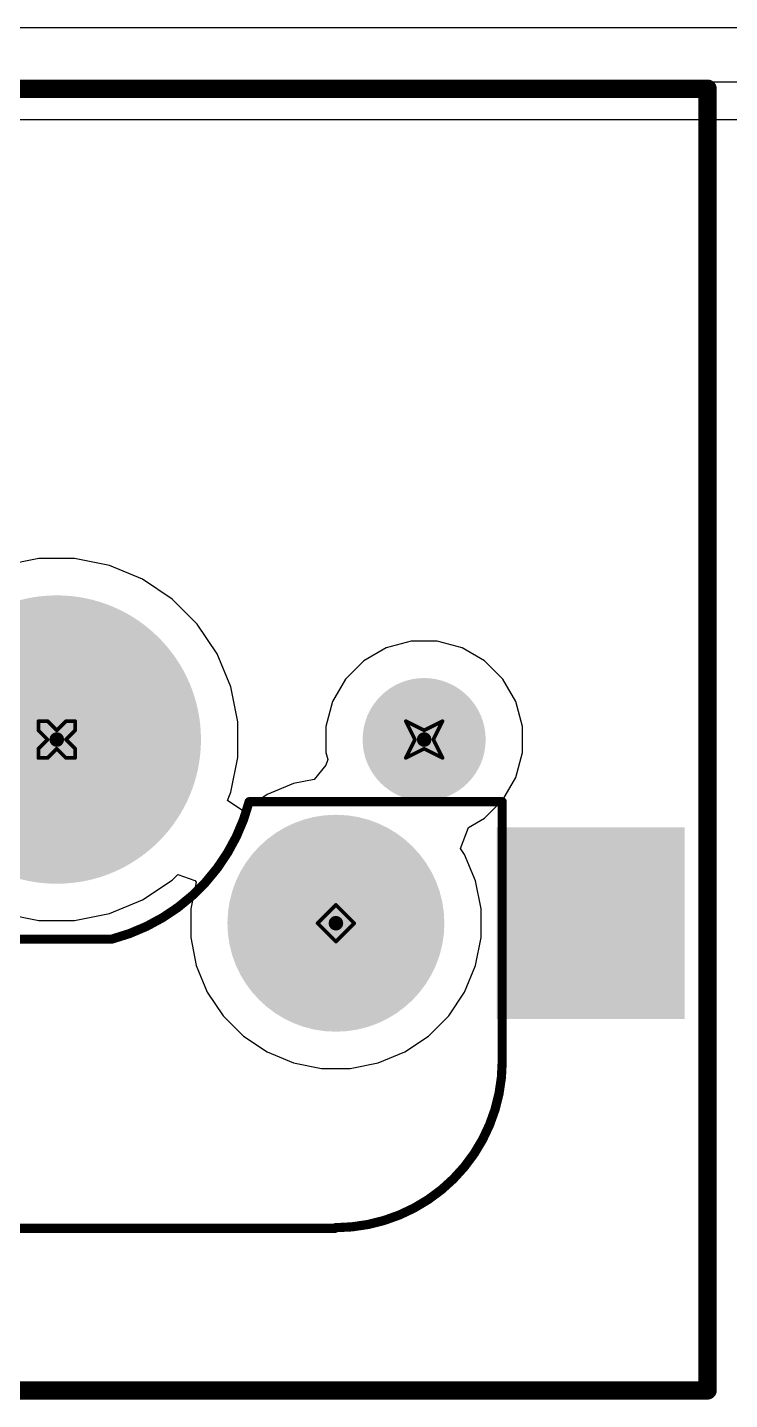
# Model space of a CAD drawing. Header units: inches. Extents: x 0 to 386, y 0 to 148.
# Drawn here: x 144.98 to 154.69, y 11.49 to 30.47 of the extents above; entities that cross this region are included whole.
import ezdxf

# ---------------------------------------------------------------- set-up
doc = ezdxf.new("R2010")
doc.units = ezdxf.units.IN
for name, color, linetype in [('Bottom Layer', 5, 'Continuous'), ('Bottom Overlay', 54, 'Continuous'), ('Bottom Paste', 16, 'Continuous'), ('Bottom Solder', 6, 'Continuous'), ('Drill Drawing', 1, 'Continuous'), ('Pad Holes', 156, 'Continuous'), ('Top Layer', 1, 'Continuous'), ('Top Overlay', 2, 'Continuous'), ('Top Solder', 216, 'Continuous')]:
    doc.layers.add(name, color=color, linetype=linetype)

# ---------------------------------------------------------------- blocks, each defined once
blk = doc.blocks.new('CPG151101S11_16_B_23')
at = {"layer": 'Bottom Layer'}
for points in [[(5.4750081, 3.8150038), (7.975003099999999, 3.8150038), (7.975003099999999, 1.2649962), (5.4750081, 1.2649962)], [(-7.975003099999999, 1.2750038), (-5.4750081, 1.2750038), (-5.4750081, -1.2750038), (-7.975003099999999, -1.2750038)]]:
    blk.add_hatch(color=5, dxfattribs=at).paths.add_polyline_path(points)
at = {"layer": 'Bottom Paste'}
for points in [[(5.4750081, 3.8150038), (7.975003099999999, 3.8150038), (7.975003099999999, 1.2649962), (5.4750081, 1.2649962)], [(-7.975003099999999, 1.2750038), (-5.4750081, 1.2750038), (-5.4750081, -1.2750038), (-7.975003099999999, -1.2750038)]]:
    blk.add_hatch(color=16, dxfattribs=at).paths.add_polyline_path(points)
at = {"layer": 'Bottom Solder'}
for points in [[(5.4249955, 3.8650164), (8.025015699999999, 3.8650164), (8.025015699999999, 1.2149836), (5.4249955, 1.2149836)], [(-8.025015699999999, 1.3250164), (-5.4249955, 1.3250164), (-5.4249955, -1.3250164), (-8.025015699999999, -1.3250164)]]:
    blk.add_hatch(color=6, dxfattribs=at).paths.add_polyline_path(points)
h = blk.add_hatch(color=6, dxfattribs=at)
edge = h.paths.add_edge_path()
edge.add_arc((3.199892, 2.54), 0.1016, 0, 360)
h = blk.add_hatch(color=6, dxfattribs=at)
edge = h.paths.add_edge_path()
edge.add_arc((-3.199892, 0), 0.1016, 0, 360)
h = blk.add_hatch(color=6, dxfattribs=at)
edge = h.paths.add_edge_path()
edge.add_arc((-4.420108, -2.54), 0.1016, 0, 360)
h = blk.add_hatch(color=6, dxfattribs=at)
edge = h.paths.add_edge_path()
edge.add_arc((0.6598919999999999, -2.54), 0.1016, 0, 360)
h = blk.add_hatch(color=6, dxfattribs=at)
edge = h.paths.add_edge_path()
edge.add_arc((5.739891999999999, -2.54), 0.1016, 0, 360)
at = {"layer": 'Pad Holes'}
h = blk.add_hatch(color=7, dxfattribs=at)
edge = h.paths.add_edge_path()
edge.add_arc((3.199892, 2.54), 1.499997, 0, 360)
h = blk.add_hatch(color=7, dxfattribs=at)
edge = h.paths.add_edge_path()
edge.add_arc((-3.199892, 0), 1.499997, 0, 360)
h = blk.add_hatch(color=7, dxfattribs=at)
edge = h.paths.add_edge_path()
edge.add_arc((0.6598919999999999, -2.54), 1.9939, 0, 360)
h = blk.add_hatch(color=7, dxfattribs=at)
edge = h.paths.add_edge_path()
edge.add_arc((-4.420108, -2.54), 0.8509, 0, 360)
h = blk.add_hatch(color=7, dxfattribs=at)
edge = h.paths.add_edge_path()
edge.add_arc((5.739891999999999, -2.54), 0.8509, 0, 360)
at = {"layer": 'Top Solder'}
h = blk.add_hatch(color=216, dxfattribs=at)
edge = h.paths.add_edge_path()
edge.add_arc((3.199892, 2.54), 0.1016, 0, 360)
h = blk.add_hatch(color=216, dxfattribs=at)
edge = h.paths.add_edge_path()
edge.add_arc((-3.199892, 0), 0.1016, 0, 360)
h = blk.add_hatch(color=216, dxfattribs=at)
edge = h.paths.add_edge_path()
edge.add_arc((-4.420108, -2.54), 0.1016, 0, 360)
h = blk.add_hatch(color=216, dxfattribs=at)
edge = h.paths.add_edge_path()
edge.add_arc((0.6598919999999999, -2.54), 0.1016, 0, 360)
h = blk.add_hatch(color=216, dxfattribs=at)
edge = h.paths.add_edge_path()
edge.add_arc((5.739891999999999, -2.54), 0.1016, 0, 360)
at = {"layer": 'Bottom Overlay'}
for points in [[(-5.499989, 1.9063716, 0.127, 0.127, -0.4142135623730951), (-3.1963614, 4.209999199999999, 0.127, 0.127, 0)], [(5.499989, 4.2200068, 0.127, 0.127, 0), (-3.1863538, 4.2200068, 0.127, 0.127, 0)], [(5.499989, 4.2200068, 0.127, 0.127, -0.4142135623730951), (5.4899814, 4.209999199999999, 0.127, 0.127, 0)], [(5.499989, 4.2200068, 0.127, 0.127, 0), (5.499989, 4.046143799999999, 0.127, 0.127, 0)], [(-5.499989, 1.9063716, 0.127, 0.127, 0), (-5.499989, -1.5061438, 0.127, 0.127, 0)], [(5.499989, 1.0338562, 0.127, 0.127, 0), (5.499989, 0.4700016, 0.127, 0.127, 0)], [(5.5000144, 0.4699508, 0.127, 0.127, 0), (5.499989, 0.4700016, 0.127, 0.127, 0)], [(5.5000144, 0.4699508, 0.127, 0.127, 0), (5.5000144, 0.2200148, 0.127, 0.127, 0)], [(-1.99999854, -1.67998394, 0.127, 0.127, -0.2716855530014931), (-0.09999725999999999, 0.22001734, 0.127, 0.127, 0)], [(0.1500124, 0.2200148, 0.127, 0.127, 0), (-0.0999998, 0.2200148, 0.127, 0.127, 0)], [(1.1900154, 0.2200148, 0.127, 0.127, 0), (0.1500124, 0.2200148, 0.127, 0.127, 0)], [(5.5000144, 0.2200148, 0.127, 0.127, 0), (1.1900154, 0.2200148, 0.127, 0.127, 0)], [(-5.499989, -1.5061438, 0.127, 0.127, 0), (-5.499989, -1.6799814, 0.127, 0.127, 0)], [(-1.999996, -1.6799814, 0.127, 0.127, 0), (-5.499989, -1.6799814, 0.127, 0.127, 0)]]:
    blk.add_lwpolyline(points, format="xyseb", dxfattribs=at)
for points in [[(-3.2281114, 4.209999199999999, 0.0635, 0.0635, 1), (-3.1646114, 4.209999199999999, 0.0635, 0.0635, 1)], [(-3.2181038, 4.2200068, 0.0635, 0.0635, 1), (-3.1546038, 4.2200068, 0.0635, 0.0635, 1)], [(5.4582314, 4.209999199999999, 0.0635, 0.0635, 1), (5.521731399999999, 4.209999199999999, 0.0635, 0.0635, 1)], [(5.468239, 4.2200068, 0.0635, 0.0635, 1), (5.531739, 4.2200068, 0.0635, 0.0635, 1)], [(5.468239, 4.2200068, 0.0635, 0.0635, 1), (5.531739, 4.2200068, 0.0635, 0.0635, 1)], [(5.468239, 4.2200068, 0.0635, 0.0635, 1), (5.531739, 4.2200068, 0.0635, 0.0635, 1)], [(5.468239, 4.046143799999999, 0.0635, 0.0635, 1), (5.531739, 4.046143799999999, 0.0635, 0.0635, 1)], [(-5.531739, 1.9063716, 0.0635, 0.0635, 1), (-5.468239, 1.9063716, 0.0635, 0.0635, 1)], [(-5.531739, 1.9063716, 0.0635, 0.0635, 1), (-5.468239, 1.9063716, 0.0635, 0.0635, 1)], [(5.468239, 1.0338562, 0.0635, 0.0635, 1), (5.531739, 1.0338562, 0.0635, 0.0635, 1)], [(5.468239, 0.4700016, 0.0635, 0.0635, 1), (5.531739, 0.4700016, 0.0635, 0.0635, 1)], [(5.468239, 0.4700016, 0.0635, 0.0635, 1), (5.531739, 0.4700016, 0.0635, 0.0635, 1)], [(5.4682644, 0.4699508, 0.0635, 0.0635, 1), (5.5317644, 0.4699508, 0.0635, 0.0635, 1)], [(5.4682644, 0.4699508, 0.0635, 0.0635, 1), (5.5317644, 0.4699508, 0.0635, 0.0635, 1)], [(-0.1317498, 0.2200148, 0.0635, 0.0635, 1), (-0.0682498, 0.2200148, 0.0635, 0.0635, 1)], [(-0.13174726, 0.22001734, 0.0635, 0.0635, 1), (-0.06824725999999999, 0.22001734, 0.0635, 0.0635, 1)], [(0.1182624, 0.2200148, 0.0635, 0.0635, 1), (0.1817624, 0.2200148, 0.0635, 0.0635, 1)], [(0.1182624, 0.2200148, 0.0635, 0.0635, 1), (0.1817624, 0.2200148, 0.0635, 0.0635, 1)], [(1.1582654, 0.2200148, 0.0635, 0.0635, 1), (1.2217654, 0.2200148, 0.0635, 0.0635, 1)], [(1.1582654, 0.2200148, 0.0635, 0.0635, 1), (1.2217654, 0.2200148, 0.0635, 0.0635, 1)], [(5.4682644, 0.2200148, 0.0635, 0.0635, 1), (5.5317644, 0.2200148, 0.0635, 0.0635, 1)], [(5.4682644, 0.2200148, 0.0635, 0.0635, 1), (5.5317644, 0.2200148, 0.0635, 0.0635, 1)], [(-5.531739, -1.5061438, 0.0635, 0.0635, 1), (-5.468239, -1.5061438, 0.0635, 0.0635, 1)], [(-5.531739, -1.5061438, 0.0635, 0.0635, 1), (-5.468239, -1.5061438, 0.0635, 0.0635, 1)], [(-5.531739, -1.6799814, 0.0635, 0.0635, 1), (-5.468239, -1.6799814, 0.0635, 0.0635, 1)], [(-5.531739, -1.6799814, 0.0635, 0.0635, 1), (-5.468239, -1.6799814, 0.0635, 0.0635, 1)], [(-2.03174854, -1.67998394, 0.0635, 0.0635, 1), (-1.96824854, -1.67998394, 0.0635, 0.0635, 1)], [(-2.031746, -1.6799814, 0.0635, 0.0635, 1), (-1.968246, -1.6799814, 0.0635, 0.0635, 1)]]:
    blk.add_lwpolyline(points, format="xyseb", close=True, dxfattribs=at)

msp = doc.modelspace()

# ---------------------------------------------------------------- linework, layer by layer
at = {"layer": 'Bottom Layer'}
for p, q in [((137.29472922, 30.467554), (173.12639492, 30.46755654)), ((145.14316666, 23.12189686), (144.65980466, 23.02575024)), ((145.63599778, 23.12189686), (145.14316666, 23.12189686)), ((146.11935978, 23.02575024), (145.63599778, 23.12189686)), ((146.5746751, 22.8371527), (146.11935978, 23.02575024)), ((146.98445076, 22.56334832), (146.5746751, 22.8371527)), ((147.33293368, 22.2148654), (146.98445076, 22.56334832)), ((147.60673806, 21.80508974), (147.33293368, 22.2148654)), ((149.94506714, 21.88628846), (149.63519984, 21.7073861)), ((150.29067986, 21.97889686), (149.94506714, 21.88628846)), ((150.64848458, 21.97889686), (150.29067986, 21.97889686)), ((150.9940973, 21.88628846), (150.64848458, 21.97889686)), ((151.3039646, 21.7073861), (150.9940973, 21.88628846)), ((147.7953356, 21.34977442), (147.60673806, 21.80508974)), ((149.63519984, 21.7073861), (149.38219298, 21.45437924)), ((151.55697146, 21.45437924), (151.3039646, 21.7073861)), ((149.38219298, 21.45437924), (149.20329062, 21.14451194)), ((151.73587382, 21.14451194), (151.55697146, 21.45437924)), ((147.89148222, 20.86641242), (147.7953356, 21.34977442)), ((149.20329062, 21.14451194), (149.11068222, 20.79889922)), ((151.82848222, 20.79889922), (151.73587382, 21.14451194)), ((147.89148222, 20.3735813), (147.89148222, 20.86641242)), ((149.11068222, 20.79889922), (149.11068222, 20.4410945)), ((151.82848222, 20.4410945), (151.82848222, 20.79889922)), ((147.7953356, 19.8902193), (147.89148222, 20.3735813)), ((149.11068222, 20.4410945), (149.13723538, 20.3419964)), ((149.13723538, 20.3419964), (149.11182268, 20.26661936)), ((151.73587382, 20.09548178), (151.82848222, 20.4410945)), ((149.11182268, 20.26661936), (148.94786314, 20.0673589)), ((148.66365492, 20.01082612), (148.29822258, 19.8594599)), ((148.94786314, 20.0673589), (148.66365492, 20.01082612)), ((151.55697146, 19.78561448), (151.73587382, 20.09548178)), ((147.74915586, 19.77873362), (147.7953356, 19.8902193)), ((147.96448944, 19.63485532), (147.74915586, 19.77873362)), ((148.29822258, 19.8594599), (147.96934338, 19.63970926)), ((151.3039646, 19.53260762), (151.55697146, 19.78561448)), ((147.96934338, 19.63970926), (147.96448944, 19.63485532)), ((150.973282, 19.11427216), (151.08407172, 19.40565334)), ((151.08407172, 19.40565334), (151.3039646, 19.53260762)), ((151.02882926, 19.0311405), (150.973282, 19.11427216)), ((151.18019548, 18.66570816), (151.02882926, 19.0311405)), ((146.5746751, 18.40284102), (146.98445076, 18.6766454)), ((146.98445076, 18.6766454), (147.06182678, 18.75402142)), ((147.06182678, 18.75402142), (147.2991847, 18.66951054)), ((147.31501398, 18.64799674), (147.24136922, 18.27776634)), ((147.2991847, 18.66951054), (147.31501398, 18.64799674)), ((151.25736322, 18.27776634), (151.18019548, 18.66570816)), ((146.11935978, 18.21424348), (146.5746751, 18.40284102)), ((147.24136922, 18.27776634), (147.24136922, 17.88222738)), ((151.25736322, 17.88222738), (151.25736322, 18.27776634)), ((144.65980466, 18.21424348), (145.14316666, 18.11809686)), ((145.14316666, 18.11809686), (145.63599778, 18.11809686)), ((145.63599778, 18.11809686), (146.11935978, 18.21424348)), ((147.24136922, 17.88222738), (147.31853696, 17.49428556)), ((151.18019548, 17.49428556), (151.25736322, 17.88222738)), ((147.31853696, 17.49428556), (147.46990318, 17.12885322)), ((151.02882926, 17.12885322), (151.18019548, 17.49428556)), ((147.46990318, 17.12885322), (147.68965382, 16.79997402)), ((150.80907862, 16.79997402), (151.02882926, 17.12885322)), ((147.68965382, 16.79997402), (147.96934338, 16.52028446)), ((150.52938906, 16.52028446), (150.80907862, 16.79997402)), ((147.96934338, 16.52028446), (148.29822258, 16.30053382)), ((150.20050986, 16.30053382), (150.52938906, 16.52028446)), ((148.29822258, 16.30053382), (148.66365492, 16.1491676)), ((148.66365492, 16.1491676), (149.05159674, 16.07199986)), ((149.4471357, 16.07199986), (149.83507752, 16.1491676)), ((149.83507752, 16.1491676), (150.20050986, 16.30053382)), ((149.05159674, 16.07199986), (149.4471357, 16.07199986))]:
    msp.add_line(p, q, dxfattribs=at)
at = {"layer": 'Drill Drawing'}
for points in [[(145.13558222, 20.74699686, 0.0508, 0.0508, 0), (145.13558222, 20.87399686, 0.0508, 0.0508, 0)], [(145.13558222, 20.87399686, 0.0508, 0.0508, 0), (145.26258222, 20.87399686, 0.0508, 0.0508, 0)], [(145.26258222, 20.87399686, 0.0508, 0.0508, 0), (145.38958222, 20.74699686, 0.0508, 0.0508, 0)], [(145.38958222, 20.74699686, 0.0508, 0.0508, 0), (145.51658222, 20.87399686, 0.0508, 0.0508, 0)], [(145.51658222, 20.87399686, 0.0508, 0.0508, 0), (145.64358222, 20.87399686, 0.0508, 0.0508, 0)], [(145.64358222, 20.74699686, 0.0508, 0.0508, 0), (145.64358222, 20.87399686, 0.0508, 0.0508, 0)], [(150.21558222, 20.87399686, 0.0508, 0.0508, 0), (150.46958222, 20.74699686, 0.0508, 0.0508, 0)], [(150.21558222, 20.87399686, 0.0508, 0.0508, 0), (150.34258222, 20.61999686, 0.0508, 0.0508, 0)], [(150.46958222, 20.74699686, 0.0508, 0.0508, 0), (150.72358222, 20.87399686, 0.0508, 0.0508, 0)], [(150.59658222, 20.61999686, 0.0508, 0.0508, 0), (150.72358222, 20.87399686, 0.0508, 0.0508, 0)], [(145.13558222, 20.74699686, 0.0508, 0.0508, 0), (145.26258222, 20.61999686, 0.0508, 0.0508, 0)], [(145.51658222, 20.61999686, 0.0508, 0.0508, 0), (145.64358222, 20.74699686, 0.0508, 0.0508, 0)], [(145.13558222, 20.49299686, 0.0508, 0.0508, 0), (145.26258222, 20.61999686, 0.0508, 0.0508, 0)], [(145.13558222, 20.36599686, 0.0508, 0.0508, 0), (145.13558222, 20.49299686, 0.0508, 0.0508, 0)], [(145.26258222, 20.36599686, 0.0508, 0.0508, 0), (145.38958222, 20.49299686, 0.0508, 0.0508, 0)], [(145.38958222, 20.49299686, 0.0508, 0.0508, 0), (145.51658222, 20.36599686, 0.0508, 0.0508, 0)], [(145.51658222, 20.61999686, 0.0508, 0.0508, 0), (145.64358222, 20.49299686, 0.0508, 0.0508, 0)], [(145.64358222, 20.36599686, 0.0508, 0.0508, 0), (145.64358222, 20.49299686, 0.0508, 0.0508, 0)], [(150.21558222, 20.36599686, 0.0508, 0.0508, 0), (150.34258222, 20.61999686, 0.0508, 0.0508, 0)], [(150.21558222, 20.36599686, 0.0508, 0.0508, 0), (150.46958222, 20.49299686, 0.0508, 0.0508, 0)], [(150.46958222, 20.49299686, 0.0508, 0.0508, 0), (150.72358222, 20.36599686, 0.0508, 0.0508, 0)], [(150.59658222, 20.61999686, 0.0508, 0.0508, 0), (150.72358222, 20.36599686, 0.0508, 0.0508, 0)], [(145.13558222, 20.36599686, 0.0508, 0.0508, 0), (145.26258222, 20.36599686, 0.0508, 0.0508, 0)], [(145.51658222, 20.36599686, 0.0508, 0.0508, 0), (145.64358222, 20.36599686, 0.0508, 0.0508, 0)], [(148.99536622, 18.07999686, 0.0508, 0.0508, 0), (149.24936622, 18.33399686, 0.0508, 0.0508, 0)], [(149.24936622, 18.33399686, 0.0508, 0.0508, 0), (149.50336622, 18.07999686, 0.0508, 0.0508, 0)], [(148.99536622, 18.07999686, 0.0508, 0.0508, 0), (149.24936622, 17.82599686, 0.0508, 0.0508, 0)], [(149.24936622, 17.82599686, 0.0508, 0.0508, 0), (149.50336622, 18.07999686, 0.0508, 0.0508, 0)]]:
    msp.add_lwpolyline(points, format="xyseb", dxfattribs=at)
for points in [[(145.12288222, 20.87399686, 0.0254, 0.0254, 1), (145.14828222, 20.87399686, 0.0254, 0.0254, 1)], [(145.12288222, 20.87399686, 0.0254, 0.0254, 1), (145.14828222, 20.87399686, 0.0254, 0.0254, 1)], [(145.24988222, 20.87399686, 0.0254, 0.0254, 1), (145.27528222, 20.87399686, 0.0254, 0.0254, 1)], [(145.24988222, 20.87399686, 0.0254, 0.0254, 1), (145.27528222, 20.87399686, 0.0254, 0.0254, 1)], [(145.50388222, 20.87399686, 0.0254, 0.0254, 1), (145.52928222, 20.87399686, 0.0254, 0.0254, 1)], [(145.50388222, 20.87399686, 0.0254, 0.0254, 1), (145.52928222, 20.87399686, 0.0254, 0.0254, 1)], [(145.63088222, 20.87399686, 0.0254, 0.0254, 1), (145.65628222, 20.87399686, 0.0254, 0.0254, 1)], [(145.63088222, 20.87399686, 0.0254, 0.0254, 1), (145.65628222, 20.87399686, 0.0254, 0.0254, 1)], [(150.20288222, 20.87399686, 0.0254, 0.0254, 1), (150.22828222, 20.87399686, 0.0254, 0.0254, 1)], [(150.20288222, 20.87399686, 0.0254, 0.0254, 1), (150.22828222, 20.87399686, 0.0254, 0.0254, 1)], [(150.71088222, 20.87399686, 0.0254, 0.0254, 1), (150.73628222, 20.87399686, 0.0254, 0.0254, 1)], [(150.71088222, 20.87399686, 0.0254, 0.0254, 1), (150.73628222, 20.87399686, 0.0254, 0.0254, 1)], [(145.12288222, 20.74699686, 0.0254, 0.0254, 1), (145.14828222, 20.74699686, 0.0254, 0.0254, 1)], [(145.12288222, 20.74699686, 0.0254, 0.0254, 1), (145.14828222, 20.74699686, 0.0254, 0.0254, 1)], [(145.37688222, 20.74699686, 0.0254, 0.0254, 1), (145.40228222, 20.74699686, 0.0254, 0.0254, 1)], [(145.37688222, 20.74699686, 0.0254, 0.0254, 1), (145.40228222, 20.74699686, 0.0254, 0.0254, 1)], [(145.63088222, 20.74699686, 0.0254, 0.0254, 1), (145.65628222, 20.74699686, 0.0254, 0.0254, 1)], [(145.63088222, 20.74699686, 0.0254, 0.0254, 1), (145.65628222, 20.74699686, 0.0254, 0.0254, 1)], [(150.45688222, 20.74699686, 0.0254, 0.0254, 1), (150.48228222, 20.74699686, 0.0254, 0.0254, 1)], [(150.45688222, 20.74699686, 0.0254, 0.0254, 1), (150.48228222, 20.74699686, 0.0254, 0.0254, 1)], [(145.12288222, 20.49299686, 0.0254, 0.0254, 1), (145.14828222, 20.49299686, 0.0254, 0.0254, 1)], [(145.12288222, 20.49299686, 0.0254, 0.0254, 1), (145.14828222, 20.49299686, 0.0254, 0.0254, 1)], [(145.24988222, 20.61999686, 0.0254, 0.0254, 1), (145.27528222, 20.61999686, 0.0254, 0.0254, 1)], [(145.24988222, 20.61999686, 0.0254, 0.0254, 1), (145.27528222, 20.61999686, 0.0254, 0.0254, 1)], [(145.37688222, 20.49299686, 0.0254, 0.0254, 1), (145.40228222, 20.49299686, 0.0254, 0.0254, 1)], [(145.37688222, 20.49299686, 0.0254, 0.0254, 1), (145.40228222, 20.49299686, 0.0254, 0.0254, 1)], [(145.50388222, 20.61999686, 0.0254, 0.0254, 1), (145.52928222, 20.61999686, 0.0254, 0.0254, 1)], [(145.50388222, 20.61999686, 0.0254, 0.0254, 1), (145.52928222, 20.61999686, 0.0254, 0.0254, 1)], [(145.63088222, 20.49299686, 0.0254, 0.0254, 1), (145.65628222, 20.49299686, 0.0254, 0.0254, 1)], [(145.63088222, 20.49299686, 0.0254, 0.0254, 1), (145.65628222, 20.49299686, 0.0254, 0.0254, 1)], [(150.32988222, 20.61999686, 0.0254, 0.0254, 1), (150.35528222, 20.61999686, 0.0254, 0.0254, 1)], [(150.32988222, 20.61999686, 0.0254, 0.0254, 1), (150.35528222, 20.61999686, 0.0254, 0.0254, 1)], [(150.45688222, 20.49299686, 0.0254, 0.0254, 1), (150.48228222, 20.49299686, 0.0254, 0.0254, 1)], [(150.45688222, 20.49299686, 0.0254, 0.0254, 1), (150.48228222, 20.49299686, 0.0254, 0.0254, 1)], [(150.58388222, 20.61999686, 0.0254, 0.0254, 1), (150.60928222, 20.61999686, 0.0254, 0.0254, 1)], [(150.58388222, 20.61999686, 0.0254, 0.0254, 1), (150.60928222, 20.61999686, 0.0254, 0.0254, 1)], [(145.12288222, 20.36599686, 0.0254, 0.0254, 1), (145.14828222, 20.36599686, 0.0254, 0.0254, 1)], [(145.12288222, 20.36599686, 0.0254, 0.0254, 1), (145.14828222, 20.36599686, 0.0254, 0.0254, 1)], [(145.24988222, 20.36599686, 0.0254, 0.0254, 1), (145.27528222, 20.36599686, 0.0254, 0.0254, 1)], [(145.24988222, 20.36599686, 0.0254, 0.0254, 1), (145.27528222, 20.36599686, 0.0254, 0.0254, 1)], [(145.50388222, 20.36599686, 0.0254, 0.0254, 1), (145.52928222, 20.36599686, 0.0254, 0.0254, 1)], [(145.50388222, 20.36599686, 0.0254, 0.0254, 1), (145.52928222, 20.36599686, 0.0254, 0.0254, 1)], [(145.63088222, 20.36599686, 0.0254, 0.0254, 1), (145.65628222, 20.36599686, 0.0254, 0.0254, 1)], [(145.63088222, 20.36599686, 0.0254, 0.0254, 1), (145.65628222, 20.36599686, 0.0254, 0.0254, 1)], [(150.20288222, 20.36599686, 0.0254, 0.0254, 1), (150.22828222, 20.36599686, 0.0254, 0.0254, 1)], [(150.20288222, 20.36599686, 0.0254, 0.0254, 1), (150.22828222, 20.36599686, 0.0254, 0.0254, 1)], [(150.71088222, 20.36599686, 0.0254, 0.0254, 1), (150.73628222, 20.36599686, 0.0254, 0.0254, 1)], [(150.71088222, 20.36599686, 0.0254, 0.0254, 1), (150.73628222, 20.36599686, 0.0254, 0.0254, 1)], [(149.23666622, 18.33399686, 0.0254, 0.0254, 1), (149.26206622, 18.33399686, 0.0254, 0.0254, 1)], [(149.23666622, 18.33399686, 0.0254, 0.0254, 1), (149.26206622, 18.33399686, 0.0254, 0.0254, 1)], [(148.98266622, 18.07999686, 0.0254, 0.0254, 1), (149.00806622, 18.07999686, 0.0254, 0.0254, 1)], [(148.98266622, 18.07999686, 0.0254, 0.0254, 1), (149.00806622, 18.07999686, 0.0254, 0.0254, 1)], [(149.49066622, 18.07999686, 0.0254, 0.0254, 1), (149.51606622, 18.07999686, 0.0254, 0.0254, 1)], [(149.49066622, 18.07999686, 0.0254, 0.0254, 1), (149.51606622, 18.07999686, 0.0254, 0.0254, 1)], [(149.23666622, 17.82599686, 0.0254, 0.0254, 1), (149.26206622, 17.82599686, 0.0254, 0.0254, 1)], [(149.23666622, 17.82599686, 0.0254, 0.0254, 1), (149.26206622, 17.82599686, 0.0254, 0.0254, 1)]]:
    msp.add_lwpolyline(points, format="xyseb", close=True, dxfattribs=at)
at = {"layer": 'Top Layer'}
for p, q in [((139.20567028, 29.71399696), (169.4942508, 29.71399442)), ((139.21842362, 29.19604524), (169.4815508, 29.1960427)), ((145.14316666, 23.12189686), (144.65980466, 23.02575024)), ((145.63599778, 23.12189686), (145.14316666, 23.12189686)), ((146.11935978, 23.02575024), (145.63599778, 23.12189686)), ((146.5746751, 22.8371527), (146.11935978, 23.02575024)), ((146.98445076, 22.56334832), (146.5746751, 22.8371527)), ((147.33293368, 22.2148654), (146.98445076, 22.56334832)), ((147.60673806, 21.80508974), (147.33293368, 22.2148654)), ((149.94506714, 21.88628846), (149.63519984, 21.7073861)), ((150.29067986, 21.97889686), (149.94506714, 21.88628846)), ((150.64848458, 21.97889686), (150.29067986, 21.97889686)), ((150.9940973, 21.88628846), (150.64848458, 21.97889686)), ((151.3039646, 21.7073861), (150.9940973, 21.88628846)), ((147.7953356, 21.34977442), (147.60673806, 21.80508974)), ((149.63519984, 21.7073861), (149.38219298, 21.45437924)), ((151.55697146, 21.45437924), (151.3039646, 21.7073861)), ((149.38219298, 21.45437924), (149.20329062, 21.14451194)), ((151.73587382, 21.14451194), (151.55697146, 21.45437924)), ((147.89148222, 20.86641242), (147.7953356, 21.34977442)), ((149.20329062, 21.14451194), (149.11068222, 20.79889922)), ((151.82848222, 20.79889922), (151.73587382, 21.14451194)), ((147.89148222, 20.3735813), (147.89148222, 20.86641242)), ((149.11068222, 20.79889922), (149.11068222, 20.4410945)), ((151.82848222, 20.4410945), (151.82848222, 20.79889922)), ((147.7953356, 19.8902193), (147.89148222, 20.3735813)), ((149.11068222, 20.4410945), (149.13723538, 20.3419964)), ((149.13723538, 20.3419964), (149.11182268, 20.26661936)), ((151.73587382, 20.09548178), (151.82848222, 20.4410945)), ((149.11182268, 20.26661936), (148.94786314, 20.0673589)), ((148.66365492, 20.01082612), (148.29822258, 19.8594599)), ((148.94786314, 20.0673589), (148.66365492, 20.01082612)), ((151.55697146, 19.78561448), (151.73587382, 20.09548178)), ((147.74915586, 19.77873362), (147.7953356, 19.8902193)), ((147.96448944, 19.63485532), (147.74915586, 19.77873362)), ((148.29822258, 19.8594599), (147.96934338, 19.63970926)), ((151.3039646, 19.53260762), (151.55697146, 19.78561448)), ((147.96934338, 19.63970926), (147.96448944, 19.63485532)), ((150.973282, 19.11427216), (151.08407172, 19.40565334)), ((151.08407172, 19.40565334), (151.3039646, 19.53260762)), ((151.02882926, 19.0311405), (150.973282, 19.11427216)), ((151.18019548, 18.66570816), (151.02882926, 19.0311405)), ((146.5746751, 18.40284102), (146.98445076, 18.6766454)), ((146.98445076, 18.6766454), (147.06182678, 18.75402142)), ((147.06182678, 18.75402142), (147.2991847, 18.66951054)), ((147.31501398, 18.64799674), (147.24136922, 18.27776634)), ((147.2991847, 18.66951054), (147.31501398, 18.64799674)), ((151.25736322, 18.27776634), (151.18019548, 18.66570816)), ((146.11935978, 18.21424348), (146.5746751, 18.40284102)), ((147.24136922, 18.27776634), (147.24136922, 17.88222738)), ((151.25736322, 17.88222738), (151.25736322, 18.27776634)), ((144.65980466, 18.21424348), (145.14316666, 18.11809686)), ((145.14316666, 18.11809686), (145.63599778, 18.11809686)), ((145.63599778, 18.11809686), (146.11935978, 18.21424348)), ((147.24136922, 17.88222738), (147.31853696, 17.49428556)), ((151.18019548, 17.49428556), (151.25736322, 17.88222738)), ((147.31853696, 17.49428556), (147.46990318, 17.12885322)), ((151.02882926, 17.12885322), (151.18019548, 17.49428556)), ((147.46990318, 17.12885322), (147.68965382, 16.79997402)), ((150.80907862, 16.79997402), (151.02882926, 17.12885322)), ((147.68965382, 16.79997402), (147.96934338, 16.52028446)), ((150.52938906, 16.52028446), (150.80907862, 16.79997402)), ((147.96934338, 16.52028446), (148.29822258, 16.30053382)), ((150.20050986, 16.30053382), (150.52938906, 16.52028446)), ((148.29822258, 16.30053382), (148.66365492, 16.1491676)), ((148.66365492, 16.1491676), (149.05159674, 16.07199986)), ((149.4471357, 16.07199986), (149.83507752, 16.1491676)), ((149.83507752, 16.1491676), (150.20050986, 16.30053382)), ((149.05159674, 16.07199986), (149.4471357, 16.07199986))]:
    msp.add_line(p, q, dxfattribs=at)
at = {"layer": 'Top Overlay'}
for points in [[(136.38906174, 29.6199941, 0.254, 0.254, 0), (154.3890613, 29.6199941, 0.254, 0.254, 0)], [(154.3890613, 11.61999454, 0.254, 0.254, 0), (154.3890613, 29.6199941, 0.254, 0.254, 0)], [(136.38906174, 11.61999454, 0.254, 0.254, 0), (154.3890613, 11.61999454, 0.254, 0.254, 0)]]:
    msp.add_lwpolyline(points, format="xyseb", dxfattribs=at)
for points in [[(154.3255613, 29.6199941, 0.127, 0.127, 1), (154.4525613, 29.6199941, 0.127, 0.127, 1)], [(154.3255613, 29.6199941, 0.127, 0.127, 1), (154.4525613, 29.6199941, 0.127, 0.127, 1)], [(154.3255613, 11.61999454, 0.127, 0.127, 1), (154.4525613, 11.61999454, 0.127, 0.127, 1)], [(154.3255613, 11.61999454, 0.127, 0.127, 1), (154.4525613, 11.61999454, 0.127, 0.127, 1)]]:
    msp.add_lwpolyline(points, format="xyseb", close=True, dxfattribs=at)

# ---------------------------------------------------------------- block references
at = {"rotation": 180}
msp.add_blockref('CPG151101S11_16_B_23', (146.04947422, 18.07999686), dxfattribs=at)

doc.saveas('drawing.dxf')
